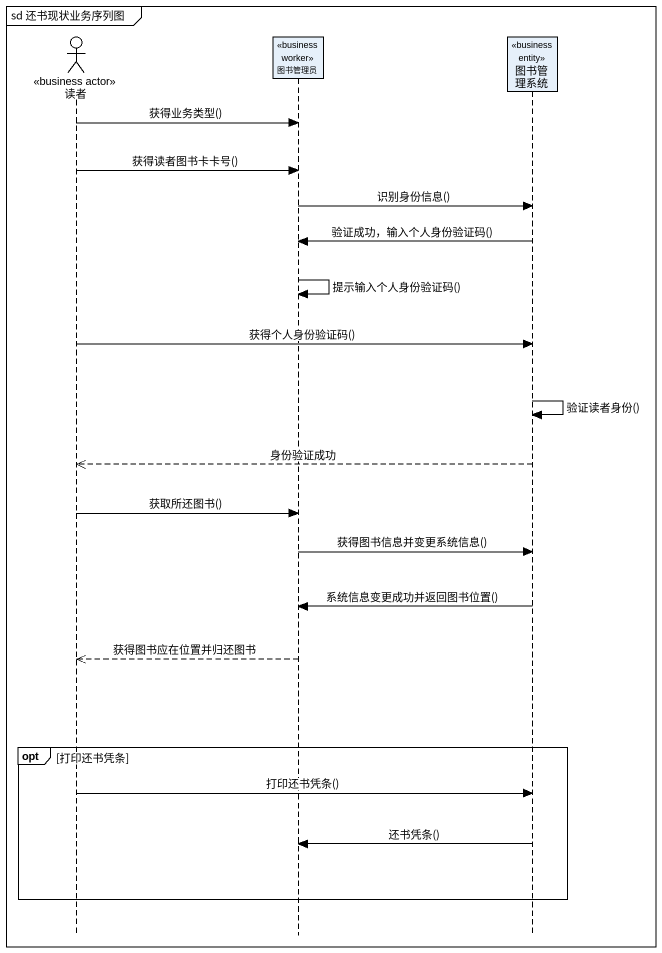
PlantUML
@startuml
mainframe sd 还书现状业务序列图
hide footbox
actor 读者 <<business actor>>
participant 图书管理员 <<business worker>>
participant 图书管理系统 <<business entity>>

读者 -> 图书管理员 : 获得业务类型()
读者 -> 图书管理员 : 获得读者图书卡卡号()
图书管理员 -> 图书管理系统 : 识别身份信息()
图书管理系统 -> 图书管理员 : 验证成功，输入个人身份验证码()
图书管理员 -> 图书管理员 : 提示输入个人身份验证码()
读者 -> 图书管理系统 : 获得个人身份验证码()
图书管理系统 -> 图书管理系统 : 验证读者身份()
图书管理系统 -->> 读者 : 身份验证成功
读者 -> 图书管理员 : 获取所还图书()
图书管理员 -> 图书管理系统 : 获得图书信息并变更系统信息()
图书管理系统 -> 图书管理员 : 系统信息变更成功并返回图书位置()
图书管理员 -->> 读者 : 获得图书应在位置并归还图书
opt 打印还书凭条
  读者 -> 图书管理系统 : 打印还书凭条()
  图书管理系统 -> 图书管理员 : 还书凭条()
end
@enduml
